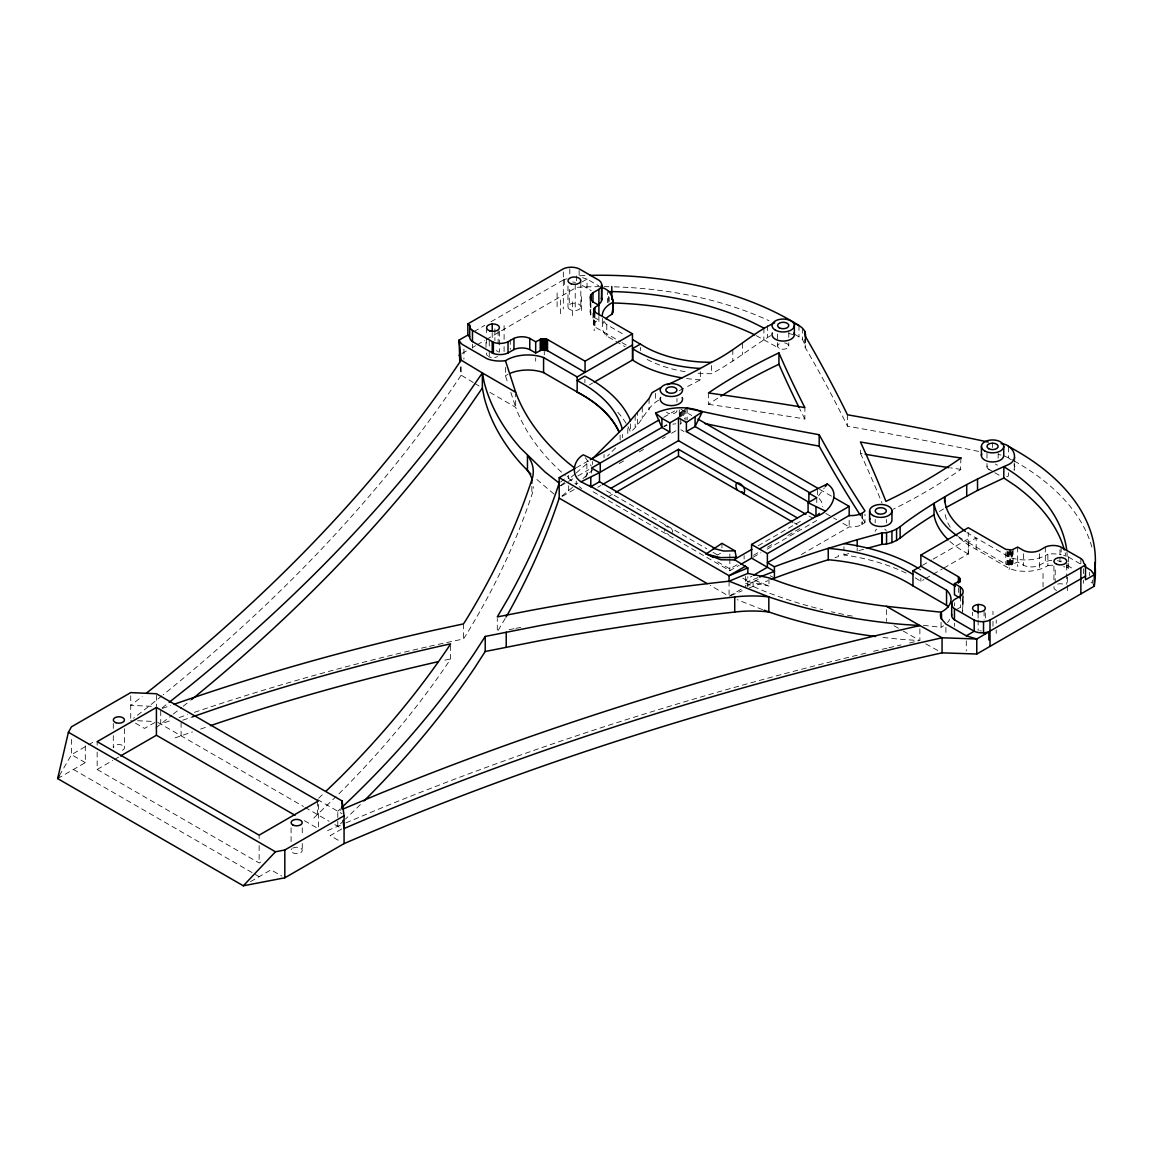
<?xml version="1.0" encoding="UTF-8"?>
<svg xmlns="http://www.w3.org/2000/svg" width="1153" height="1153" viewBox="0 0 1153 1153"><rect width="100%" height="100%" fill="white"/><g stroke="black" fill="none" stroke-linecap="round" stroke-linejoin="round"><path stroke-width="0.75" stroke-dasharray="5 3.75" d="M579.137 275.38L579.137 270.465M637.364 424.189L637.364 412.788M747.836 586.747L747.836 576.687M753.111 586.416L753.111 579.584L768.979 586.041L768.979 577.826M906.042 573.07A152.917 88.277 0 0 0 847.109 555.415L843.953 554.982L843.953 546.839M857.183 551.105L857.183 547.848M968.275 553.93L968.275 532.484M968.534 542.371L968.534 553.771L943.803 568.054M1008.371 472.773L1008.371 476.03L1005.373 477.371M959.008 537.615A94.373 54.479 0 0 0 976.173 549.361L1009.754 568.746A30.036 17.338 0 0 0 1033.218 570.764L1036.533 570.13A30.036 17.338 0 0 0 1047.875 565.59L1047.875 554.189A23.766 13.721 0 0 1 1061.135 554.622M1068.37 563.5L1068.37 568.386L1065.963 567.377A23.766 13.721 0 0 0 1063.614 566.627M1068.37 561.871L1068.37 556.971L1065.963 555.977A23.766 13.721 0 0 0 1063.614 555.227M1089.412 575.635L1089.412 572.378M1092.453 580.017L1092.453 583.274L1089.412 580.535M679.131 416.521L680.111 412.961L683.34 409.992L683.34 418.135M585.71 477.342L588.924 470.597M978.623 451.414A2523.888 1457.147 0 0 0 849.401 426.538L847.455 426.192L844.875 420.917A3000.466 1732.296 0 0 0 808.757 353.596L805.198 347.514L805.543 337.872M1014.928 457.136L1014.164 470.251L1014.164 463.737M590.884 309.739L590.495 310.517A12.568 7.264 0 0 0 592.959 316.715L598.897 320.13C596.231 320.635 591.172 324.44 594.934 326.976L620.458 341.72M603.668 321.932L603.307 322.552A30.036 17.338 0 0 0 606.795 336.099L625.113 346.678M949.668 619.42L948.948 620.703A30.036 17.338 0 0 1 947.478 622.534M59.38 775.609L71.472 754.653L94.863 741.134M505.187 618.469L497.289 631.974L497.289 618.599M450.607 645.536L450.607 658.925L448.488 662.226A1650.707 953.027 0 0 1 339.832 792.889L337.339 795.296M438.14 644.397L463.492 638.949L466.014 635.029A1652.451 954.035 0 0 0 531.821 494.896A70.347 40.614 0 0 0 533.291 486.638M818.529 495.92L824.366 487.95M680.111 424.362L681.509 422.747M617.835 412.313A152.672 88.147 0 0 1 629.668 430.04L630.489 432.044C642.495 422.704 646.646 405.784 660.208 399.399M615.616 447.926L607.545 455.997M318.66 798.28L324.887 792.27M313.818 818.01L336.099 796.507M576.255 472.932L589.37 461.589M583.029 478.553L594.343 468.507M575.001 473.969L568.674 479.216L568.674 475.569L560.545 482.026M561.9 496.006L575.001 485.384M567.997 477.818L576.255 484.332L577.898 482.977M560.545 485.672L565.964 481.363M162.126 707.899L167.747 703.445M155.785 727.975L171.956 715.163M173.354 714.038L181.785 707.365M183.183 706.256L190.202 700.693M698.113 373.212A94.373 54.479 0 0 0 711.444 373.716C732.876 362.763 751.482 346.981 772.02 334.846M960.953 457.972L960.391 469.775A562.116 324.541 0 0 1 895.809 507.954L892.984 509.338M708.461 392.971L708.461 404.372L712.107 401.893A562.116 324.541 0 0 1 719.414 397.122M939.291 511.485L944.624 508.343M490.947 321.788L566.382 278.204M474.013 331.56L484.793 325.333M472.471 347.5L475.555 345.727M477.083 344.833L484.793 340.394M486.335 339.501L576.572 287.328A268.318 154.92 0 0 1 602.27 286.665M589.5 384.857L592.57 383.084M576.341 467.729L588.823 460.523M663.681 417.3L674.606 410.987M560.747 485.86L566.988 482.257M568.544 481.349L576.341 476.852M577.898 475.944L588.823 469.646M663.681 426.423L666.809 424.621M57.65 778.592L85.308 762.623L85.308 742.1M154.934 722.427L144.557 728.422L130.736 720.438M562.26 496.381L574.554 489.29M619.219 463.506L623.831 460.84M639.238 451.947L645.406 448.387M662.341 438.601L665.425 436.828M671.579 433.269L676.206 430.602M97.155 752.073L97.155 769.469L112.749 760.461M114.306 759.568L118.99 756.872M597.787 487.272L600.9 485.485M608.049 496.813L614.174 493.282M717.613 554.953L720.51 553.281M758.155 545.729L801.839 520.507M736.983 564.797L729.849 568.919L717.613 561.842M753.471 555.27L759.712 551.667M767.509 547.171L773.749 543.567M787.802 535.468L801.839 527.353M593.132 491.754L729.849 570.692L739.159 565.316M753.14 557.245L760.894 552.777M767.105 549.188L816.771 520.507M742.777 578.157L745.66 579.815L751.871 576.226M97.155 769.469L259.137 862.992L262.25 861.19M741.134 589.269L729.071 596.245L710.363 585.436M746.784 586.012L758.213 579.411M801.335 554.521L849.17 526.892A15.364 8.864 0 0 0 860.96 525.091L862.141 524.5A15.364 8.864 0 0 0 864.966 522.338L864.966 514.195M250.518 881.656L270.984 869.838L281.736 876.035M922.4 565.359L931.566 560.07M933.108 559.176L968.275 538.869M958.33 536.606A105.557 60.936 0 0 0 963.346 539.791L968.275 542.53L976.173 537.961L1009.754 557.346A30.036 17.338 0 0 0 1033.218 559.364L1036.533 558.729A30.036 17.338 0 0 0 1047.875 554.189M915.165 577.855L921.031 581.4L923.928 579.527M925.455 578.647L931.581 575.116M933.108 574.237L942.275 568.933M955.923 609.865L960.377 607.3A12.568 7.264 0 0 0 962.452 605.152L962.841 604.374A12.568 7.264 0 0 0 961.198 598.839M1051.795 560.344A12.568 7.264 0 0 0 1045.31 561.915L1039.386 565.33A12.568 7.264 0 0 1 1023.59 565.33L1017.667 561.915L1011.858 564.797L1005.805 564.192L968.275 542.53M581.775 282.096L587.036 279.084L598.695 285.814M462.065 353.452L466.518 350.901M700.332 371.684L700.332 379.827L696.311 381.989A562.116 324.541 0 0 1 686.424 387.062M344.156 820.302A1678.653 969.154 0 0 1 337.786 826.283L337.786 811.236L341.029 809.867M327.625 830.564L344.271 823.559M345.886 822.882L378.27 809.262A2524.436 1457.464 0 0 1 868.382 652.512M730.699 595.553L742.128 590.768M563.327 279.992L564.494 279.516A12.568 7.264 0 0 1 567.045 278.795M745.66 579.815L747.836 581.616L758.025 577.667M749.162 587.958L767.855 580.708M182.722 720.207L192.493 716.835M175.054 737.906L192.493 731.881M200.636 729.071L208.779 726.26M664.416 426.379L667.097 425.471M834.959 557.677L838.317 556.625L838.317 551.739M843.953 554.982L848.911 553.526M858.841 550.63L867.171 548.28M873.513 651.286L880.373 649.701M882.103 649.312L887.248 648.116M888.963 647.727L900.983 644.945M909.573 642.97L918.148 640.996M444.899 660.15L450.607 658.925M509.107 629.668L514.18 628.673M515.867 628.356L520.94 627.362M672.819 424.16L675.788 423.785M151.274 706.285L130.736 705.377A2496.49 1441.336 0 0 0 142.15 696.484M137.582 720.74L154.704 721.49M700.332 379.827L696.614 379.611A105.557 60.936 0 0 1 686.338 378.501M923.438 625.358L941.064 627.261A30.036 17.338 0 0 0 943.514 625.834M708.461 404.372L714.413 405.193A2523.888 1457.147 0 0 1 795.656 417.487L804.866 419L804.866 407.6M960.953 469.372L953.992 468.363A2523.888 1457.147 0 0 1 950.591 467.859M860.455 450.146L860.455 453.417L863.597 453.951M747.836 581.616L768.979 586.041M788.969 333.563L793.019 334.529M998.354 454.455L1001.049 455.089M582.553 277.729L587.036 279.084L587.036 290.484M762.565 609.649L737.156 599.661M1057.402 560.718A12.568 7.264 0 0 1 1059.967 561.425L1061.12 561.915L1061.12 556.971M745.587 583.231L764.28 591.158A341.735 197.293 0 0 0 822.781 609.721M1003.744 455.738L1008.371 457.784A268.318 154.92 0 0 1 1012.882 460.22M756.152 335.609L779.241 348.307M666.621 533.464L668.783 534.588M968.448 554.031L963.346 551.206A105.557 60.936 0 0 1 949.524 541.045M925.787 643.864L942.059 652.843M988.625 469.199L993.281 471.851M994.823 472.744L999.478 475.396M894.007 625.733L901.617 630.1M903.13 630.979L918.35 639.713M1068.37 556.971L1080.404 563.918M1067.188 565.417L1073.27 568.933M621.957 342.585L626.468 345.179M680.846 409.185L691.757 415.484M819.552 489.276L832.019 496.467M680.846 429.723L683.96 431.525M825.793 513.402L832.019 517.005M833.576 517.899L836.689 519.7M842.929 523.303L849.17 526.892L849.17 515.492M809.002 516.025L813.658 518.72M794.172 522.929L797.242 524.701M770.19 575.736L774.412 578.172M606.521 490.861L706.904 548.828M713.03 552.359L717.613 555.011M317.421 799.476L342.095 813.715M157.846 722.398L303.484 806.48M305.026 807.374L329.066 821.253M334.874 824.611L342.095 828.776L330.248 835.622L341 841.82M304.378 820.677L316.83 827.868M85.308 762.623L71.472 754.653L71.472 737.257M73.446 769.469L259.137 876.669M582.179 285.353L591.287 290.642M603.855 321.067A30.036 17.338 0 0 0 606.795 324.699L625.113 335.292M489.924 392.395L515.665 407.326A341.735 197.293 0 0 0 565.229 475.454M918.019 568.17L920.872 569.899M473.263 382.508L461.142 375.186L460.278 366.841M474.777 383.43L479.331 386.169M1010.749 459.571L1008.371 457.784L1008.371 446.384M794.763 334.298A268.318 154.92 0 0 1 798.986 336.907L802.546 339.573L805.543 346.03M579.166 486.624L581.703 488.613M554.002 494.075L534.56 477.558M608.323 302.965L607.429 302.259L607.429 292.487M819.192 498.6L821.541 501.627L822.637 506.671M585.306 457.669L591.359 466.172M804.866 419L802.848 415.066A2523.888 1457.147 0 0 1 799.735 408.854M860.455 453.417L861.147 454.887A3000.466 1732.296 0 0 1 882.045 503.068M505.461 367.389L505.461 375.763L508.142 384.064M510.837 392.366L515.665 407.326L515.665 393.937M1014.164 463.578L1014.928 466.907M1066.972 552.042L1067.145 556.467M1066.972 563.442L1067.145 567.867L1067.145 564.61M966.286 640.837L966.3 650.869M1083.589 568.66L1083.589 575.044M1083.589 580.218L1083.589 583.259M1080.865 558.484L1080.865 564.869M1067.332 577.249L1067.332 583.937M1067.332 585.609L1067.332 592.296M1066.727 565.085L1066.727 572.075M1066.727 573.834L1066.727 584.326M1061.12 547.084L1061.12 555.328M1059.967 549.794L1059.967 554.593M1059.967 557.778L1059.967 561.425M1055.197 569.899L1055.197 581.934M1053.928 566.109L1053.928 580.103M1045.31 547.084L1045.31 561.915M1043.047 573.488L1043.047 586.877M1039.386 553.699L1039.386 569.899M1023.59 553.8L1023.59 565.33M1017.667 547.084L1017.667 566.469M1013.127 549.606L1013.127 564.437M1012.507 551.451L1012.507 564.639M1011.858 551.61L1011.858 564.797M1011.167 551.725L1011.167 564.898M1010.475 550.154L1010.475 564.97M1009.754 550.168L1009.754 568.746M1009.048 551.739L1009.048 569.539M1008.342 551.725L1008.342 564.898M1007.664 551.61L1007.664 564.797M1007.001 551.451L1007.001 564.639M1005.805 552.662L1005.805 564.192M998.167 453.23L998.167 461.776M996.221 619.968L996.221 623.326M996.221 630.014L996.221 633.357M992.964 611.292L992.964 614.635M992.964 621.323L992.964 626.353M992.574 442.608L992.574 447.494M986.982 453.23L986.982 461.776M986.982 463.492L986.982 466.907M985.325 613.007L985.325 618.253M984.085 610.946L984.085 619.709M978.133 613.108L978.133 618.354M978.133 620.098L978.133 630.59M976.173 549.361L976.173 537.961A94.373 54.479 0 0 1 966.877 532.441M972.57 612.157L972.57 615.659M963.173 596.346L963.173 602.745M962.841 593.19L962.841 610.931M962.452 598.767L962.452 613.367M960.377 596.13L960.377 607.3M958.402 587.684L958.402 592.469M954.453 602.745L954.453 605.93M954.453 623.124L954.453 626.41M945.907 627.376L945.907 635.75M941.064 622.231L941.064 627.261M920.872 578.042L920.872 581.299M919.878 628.889L919.878 640.592L904.327 639.584A369.681 213.435 0 0 1 880.604 637.148M886.354 519.484L886.354 522.914M886.398 609.649L886.398 621.366M875.185 519.484L875.185 522.914M862.141 513.085L862.141 524.5M862.012 513.157L862.012 524.557M847.455 414.792L847.455 426.192M817.563 489.65L817.563 495.732M816.771 497.707L816.771 504.726M805.198 336.099L805.198 347.514M804.78 339.429L804.78 342.686M802.546 328.173L802.546 339.573M798.986 325.492L798.986 336.907M788.782 332.338L788.782 340.899M788.782 342.6L788.782 346.03M777.598 334.053L777.598 340.899M777.598 342.6L777.598 346.03M767.379 325.492L767.379 336.907M763.935 328.101L763.834 339.573M745.66 576.399L745.66 586.661M744.117 555.544L744.117 558.974M742.46 343.335L742.46 354.706M732.818 349.575L732.818 360.947M729.849 553.959L729.849 557M729.849 558.715L729.849 570.692M729.071 581.184L729.071 594.559M721.951 543.322L721.951 547.877M711.444 365.559L711.444 373.716M687.188 408.292L687.188 419.692M685.848 408.767L685.848 420.168M684.594 409.315L684.594 419.087M682.417 410.612L682.417 417.127M681.509 411.347L681.509 416.233M680.731 412.14L680.731 417.026M680.731 418.654L680.731 423.54M680.111 412.961L680.111 416.219M679.636 413.826L679.636 417.083M679.29 409.819L679.29 415.902M676.97 398.592L676.97 402.022M671.723 533.637C674.937 526.604 666.737 528.91 664.748 524.485L664.748 531.317M655.581 393.303L655.581 401.446M649.053 398.563L649.053 409.978M642.25 407.023L642.25 418.424M640.376 347.37L640.376 350.613M635.159 415.383L635.159 426.797M630.489 423.9L630.489 432.044M627.78 428.57L627.78 435.085M622.375 434.378L622.375 437.636M620.141 435.142L620.141 440.028M609.159 297.128L609.159 302.028M608.323 296.451L608.323 301.337M606.795 324.699L606.795 336.099M604.042 454.556L604.042 457.813M602.327 318.387L602.327 326.53M598.897 316.484L598.897 324.699M594.934 312.146L594.934 326.976M594.17 311.454L594.17 330.853M593.896 311.079L593.896 325.91M593.579 311.108L593.709 325.506M592.959 313.068L592.959 321.283M592.368 461.517L592.368 464.558M591.575 468.046L591.575 473.321M590.884 302.893L590.884 314.293M590.495 302.086L590.495 315.086M590.177 300.616L590.177 312.146M586.877 463.823L586.877 475.223M584.888 379.38L584.888 382.637M581.4 296.696L581.4 311.757M580.824 282.427L580.824 306.914A6.428 3.704 0 0 1 571.182 310.114A6.428 3.704 0 0 1 571.182 303.7A6.428 3.704 0 0 1 580.824 306.914M576.572 275.913L576.572 280.799M576.255 481.075L576.255 484.332M575.217 284.517L575.217 310.748M572.508 301.827L572.508 316.888M569.813 268.851L569.813 275.236M569.265 289.345L569.265 303.023M568.674 485.73L568.674 490.616M567.968 285.93L567.968 306.914M564.494 279.516L564.494 287.731M563.327 272.007L563.313 308.99M560.372 299.953L560.372 315M557.115 292.934L557.115 307.995M544.288 351.564L544.288 354.85M535.684 357.906L535.684 361.192M531.836 486.523L531.836 494.896M510.289 339.429L510.289 349.46M504.092 325.622L504.092 339.602M504.092 346.606L504.092 351.852M499.436 331.156L499.436 352.141M498.154 330.407L498.154 344.084M494.896 328.864L494.896 340.567M492.216 332.525L492.216 339.515M489.261 341L489.261 349.373M489.261 351.045L489.261 356.061M486.58 327.668L486.58 336.402M486.58 338.16L486.58 346.894M486.004 342.355L486.004 347.37M472.471 344.156L472.471 348.148M463.924 349.114L463.924 359.145M463.492 623.888L463.492 638.949M461.142 366.827L461.142 375.186A2496.49 1441.336 0 0 1 163.25 694.74M318.387 804.419L318.387 827.032M317.421 801.148L317.421 814.522M302.259 827.84L302.259 836.53M302.259 843.492L302.259 850.438M291.075 827.84L291.075 843.492M259.137 835.161L259.137 838.635M259.137 845.596L259.137 862.992M181.093 722.441L181.093 735.816M160.728 710.68L160.728 724.055A1678.653 969.154 0 0 1 170.774 720.495M156.419 695.345L156.419 706.515M130.736 695.792L130.736 718.766M124.466 728.696L124.466 747.821A5.592 3.228 0 0 1 118.86 751.035M113.297 723.435L113.297 728.653M113.297 735.614L113.297 747.793A5.592 3.228 0 0 1 118.918 744.579A5.592 3.228 0 0 1 124.466 747.821M97.155 741.638L97.155 745.126M603.985 286.679A268.318 154.92 0 0 1 612.56 286.809M614.275 286.852A268.318 154.92 0 0 1 629.668 287.544M631.383 287.645A268.318 154.92 0 0 1 768.95 320.678M784.631 342.902A5.592 3.228 0 0 1 787.758 347.875A5.592 3.228 0 0 1 778.606 347.875A5.592 3.228 0 0 1 781.748 342.902M676.97 410.569A5.592 3.228 0 0 1 672.833 413.696A5.592 3.228 0 0 1 666.549 412.183M989.778 469.703A5.592 3.228 0 0 1 989.778 464.111M995.37 464.111A5.592 3.228 0 0 1 997.417 465.293M875.185 531.461A5.592 3.228 0 0 1 876.813 529.184M884.726 529.184A5.592 3.228 0 0 1 886.167 530.625M505.461 375.763A30.036 17.338 0 0 1 507.94 374.35M579.988 275.754A268.318 154.92 0 0 1 586.834 275.481M572.652 282.038A12.568 7.264 0 0 1 575.419 282.399M1014.352 461.056A268.318 154.92 0 0 1 1092.395 548.943M852.326 616.106A341.735 197.293 0 0 1 847.037 615.097M843.535 614.39A341.735 197.293 0 0 1 831.356 611.767M360.356 804.607A1678.653 969.154 0 0 1 345.424 819.106M161.852 695.864A2496.49 1441.336 0 0 1 133.604 718.218M179.191 717.555A1678.653 969.154 0 0 1 187.622 714.644M194.396 712.338A1678.653 969.154 0 0 1 385.678 656.677M387.422 656.244A1678.653 969.154 0 0 1 427.705 646.718M429.464 646.314A1678.653 969.154 0 0 1 434.753 645.118M292.718 848.161A5.592 3.228 0 0 1 301.509 848.824A5.592 3.228 0 0 1 298.108 853.566A5.592 3.228 0 0 1 291.075 850.438M291.262 849.602A5.592 3.228 0 0 1 291.824 848.824M340.351 808.844A1678.653 969.154 0 0 1 337.786 811.236M162.4 708.403A1678.653 969.154 0 0 1 170.774 705.449M864.966 522.338A2521.193 1455.59 0 0 1 861.392 516.832M683.57 388.489A562.116 324.541 0 0 1 679.247 390.608M685.055 371.641A94.373 54.479 0 0 1 646.199 358.943M950.245 527.238A94.373 54.479 0 0 1 944.811 512.191M1047.875 565.59A23.766 13.721 0 0 1 1053.222 565.244M1065.127 552.849A240.372 138.778 0 0 1 1065.905 556.38M979.834 630.763A6.428 3.704 0 0 1 981.448 631.022M1056.58 590.466A6.428 3.704 0 0 1 1054.318 586.142M1057.676 584.081A6.428 3.704 0 0 1 1065.3 585.104M497.563 356.522A6.428 3.704 0 0 1 494.68 357.473M491.351 357.473A6.428 3.704 0 0 1 488.468 356.522M487.445 355.744A6.428 3.704 0 0 1 486.811 352.933M496.222 350.685A6.428 3.704 0 0 1 498.572 352.04"/><path stroke-width="1.5" d="M574.785 468.622L559.191 477.63L559.191 498.154A1678.653 969.154 0 0 1 508.704 612.474L506.066 616.97M632.464 360.053L632.464 333.822L594.934 312.146C591.172 309.609 596.231 305.804 598.897 305.314L598.897 314.884M602.442 484.591L678.497 440.677L678.497 417.876L686.395 422.43L702.292 411.808C687.476 405.741 670.152 406.721 655.596 413.091L661.908 427.446L669.807 432.015L669.807 422.892L678.497 417.876M771.126 579.44L774.412 578.172L774.412 566.757L767.379 562.707L849.17 515.492A15.364 8.864 0 0 0 860.96 513.69L862.141 513.085A15.364 8.864 0 0 0 864.966 510.938A2521.193 1455.59 0 0 1 819.192 434.724A2521.193 1455.59 0 0 1 687.188 408.292L685.848 408.767M774.412 578.172L782.368 575.217A838.447 484.073 0 0 1 824.092 561.05L828.243 559.753L828.243 548.352A141.733 81.834 0 0 1 912.974 574.453L912.974 585.854L946.541 605.253A30.036 17.338 0 0 1 948.198 607.011M857.183 546.219L857.183 539.705L881.814 532.945C890.52 533.032 898.273 528.795 904.629 523.131A562.116 324.541 0 0 1 930.269 505.663C955.145 489.924 981.376 476.376 1008.371 464.63C1020.881 458.937 1012.089 443.833 1001.049 443.689M912.974 574.453L912.974 570.807L920.872 566.238L955.39 586.185M585.061 361.192L585.061 372.361L547.531 350.699L541.492 350.094L535.684 352.977L529.76 349.561A12.568 7.264 0 0 0 513.95 349.561L508.026 352.977A12.568 7.264 0 0 1 493.383 353.467L472.471 341.576A12.568 7.264 0 0 1 469.675 337.007L467.844 335.091L467.844 323.921L469.675 325.838A12.568 7.264 0 0 0 472.471 330.407L493.383 342.282A12.568 7.264 0 0 0 508.026 341.807L513.95 338.377A12.568 7.264 0 0 1 529.76 338.377L535.684 341.807L541.492 338.924L547.531 339.53L585.061 361.192L632.464 333.822M601.607 285.598A12.568 7.264 0 0 1 598.897 289.345L598.897 304.176A12.568 7.264 0 0 0 601.607 300.429L601.679 284.777A12.568 7.264 0 0 0 598.897 280.222L579.137 268.822A12.568 7.264 0 0 0 563.327 268.822L467.844 323.921M601.607 300.429L601.679 284.777M601.607 287.486C614.318 290.743 613.828 303.902 612.272 314.092A30.036 17.338 0 0 0 605.858 318.819M612.272 314.092L612.719 309.465M960.377 598.176L954.453 594.761L954.453 583.577L960.377 587.007A12.568 7.264 0 0 1 962.841 593.19L962.452 593.982A12.568 7.264 0 0 1 960.377 596.13L954.453 599.546A12.568 7.264 0 0 0 951.729 603.293L951.657 604.1A12.568 7.264 0 0 0 954.453 608.669L974.199 620.069A12.568 7.264 0 0 0 990.009 620.069L1085.492 564.97L1085.492 579.8L1094.255 574.799L1091.142 570.519L1084.901 566.527M1085.492 576.154L988.856 631.729A12.568 7.264 0 0 1 974.199 631.253L954.453 619.838A12.568 7.264 0 0 1 951.657 615.284L951.729 614.463M920.872 566.238L920.872 555.069L958.402 576.731C962.164 579.282 957.105 583.087 954.453 583.577M794.359 323.445C799.649 325.247 806.581 329.643 805.198 336.099L808.757 342.196A3000.466 1732.296 0 0 1 844.875 409.517L847.455 414.792L849.401 415.123A2523.888 1457.147 0 0 1 982.14 440.749L988.207 442.06M57.65 778.592L68.416 732.241L71.472 726.822L130.736 692.607L156.419 693.746L342.095 800.946L344.07 815.776L344.07 843.607L284.82 877.808L243.326 885.792L57.65 778.592L59.38 775.609M702.292 411.808L695.086 426.538L686.395 431.553L686.395 422.43M590.495 300.486L590.884 294.909A12.568 7.264 0 0 1 592.959 292.761L598.897 289.345M734.908 559.926L736.32 557.331L734.908 550.803L721.951 543.322L706.054 553.959L720.841 559.767L734.908 559.926L747.836 567.939L747.836 573.416L729.071 581.184A1678.653 969.154 0 0 0 531.072 610.326L497.289 616.927L508.704 597.413A1678.653 969.154 0 0 0 559.191 483.107L544.922 471.88L520.363 447.955A369.681 213.435 0 0 1 484.101 381.917L482.358 372.938L461.142 360.14L459.096 340.092L467.844 335.091M990.009 631.253L976.764 638.978L942.059 637.796L919.878 625.546L904.327 624.537A369.681 213.435 0 0 1 768.82 596.894A85.812 49.536 0 0 0 734.72 596.98A1653.042 954.367 0 0 0 539.618 625.69L485.211 636.442L474.517 653.03A1678.653 969.154 0 0 1 341.619 807.648M485.211 636.442L485.211 651.488L474.517 668.077A1678.653 969.154 0 0 1 364.017 800.96M574.886 468.19L567.997 462.771A341.735 197.293 0 0 1 515.665 392.265L482.358 372.938L463.837 399.716A2524.436 1457.464 0 0 1 190.202 685.631L169.145 702.336M482.358 372.938L482.358 387.999L463.837 414.763A2524.436 1457.464 0 0 1 191.6 699.554M825.332 486.624L827.277 483.957C842.281 493.758 829.353 512.912 815.978 516.4L759.481 549.03M243.326 885.792L275.466 851.793L284.82 849.992L344.07 815.776M819.423 513.416L815.978 516.4L808.08 511.846L751.583 544.461L751.583 558.153L774.412 571.326L759.668 577.033M326.14 791.059L339.832 777.843A1650.707 953.027 0 0 0 448.488 647.164L450.607 643.864L444.899 645.089A1650.707 953.027 0 0 0 218.566 707.827L192.493 716.835M591.849 459.341L627.78 423.684L649.053 398.563L652.036 392.712L660.208 387.999M867.171 548.28L881.814 544.346C890.52 544.432 898.273 540.195 904.629 534.531A562.116 324.541 0 0 1 930.269 517.077L934.016 514.742L934.016 503.342L934.391 505.49A105.557 60.936 0 0 0 957.134 535.77M945.921 507.565L977.528 490.429L1003.874 478.034L1014.654 485.226A240.372 138.778 0 0 1 1064.349 549.851M344.07 843.607A2496.49 1441.336 0 0 1 942.059 652.843L976.764 654.025L1094.255 586.2A268.318 154.92 0 0 0 1094.874 562.448M459.773 361.826L459.096 340.092A23.766 13.721 0 0 0 462.194 344.372L487.373 358.914A23.766 13.721 0 0 0 505.461 360.702A30.036 17.338 0 0 1 516.803 356.162L520.118 355.528A30.036 17.338 0 0 1 543.582 357.545L577.163 376.93L632.464 344.992M711.444 362.301L700.332 368.427L696.614 368.211A105.557 60.936 0 0 1 637.191 351.492L632.464 348.653L640.376 344.127L644.988 346.866A94.373 54.479 0 0 0 711.444 362.301C734.057 351.708 752.318 333.015 774.715 322.797M594.098 382.205L632.738 359.895L632.738 348.537M156.419 707.438L97.155 741.638L259.137 835.161L318.387 800.946L156.419 707.438L156.419 735.254L295.038 815.286M590.379 459.615L659.012 419.995M669.807 432.015L600.266 472.154L600.266 463.03L583.288 454.83C573.3 460.191 570.49 475.454 581.069 481.795L599.488 472.615L599.488 481.738L714.197 547.963M120.546 755.964L156.419 735.254M581.069 481.795L590.797 486.753L599.488 481.738M611.104 488.209L678.497 449.31L797.242 517.856M615.702 492.403L678.497 456.141L792.644 522.05M686.395 431.553L808.873 502.261L808.873 493.138L827.277 483.957M808.08 511.846L808.08 502.722L816.771 497.707L808.873 493.138M734.13 559.594L751.915 549.332M740.716 564.422L751.583 558.153M745.66 566.123L729.071 575.707L559.191 477.63M751.583 544.461L767.379 553.584L849.17 506.369L849.17 515.492M753.413 575.333L767.379 567.276L767.379 553.584M920.872 555.069L968.275 527.699L1005.805 549.361L1011.858 549.967L1017.667 547.084L1023.59 550.5A12.568 7.264 0 0 0 1039.386 550.5L1045.31 547.084A12.568 7.264 0 0 1 1059.967 546.608L1080.865 558.484A12.568 7.264 0 0 1 1083.661 563.053L1085.492 564.97M912.974 570.807L946.541 590.192A30.036 17.338 0 0 1 950.029 603.74L948.948 605.656A30.036 17.338 0 0 1 941.064 612.2A23.766 13.721 0 0 0 941.064 618.368L945.907 624.032L966.272 635.822L974.199 631.253L974.199 620.069M700.332 368.427L696.311 370.589A562.116 324.541 0 0 1 667.544 384.713M778.924 352.876L778.232 353.193A562.116 324.541 0 0 0 712.107 390.492L708.461 392.971L714.413 393.793A2523.888 1457.147 0 0 1 795.656 406.072L804.866 407.6L802.848 403.665A2523.888 1457.147 0 0 1 780.667 356.897L778.924 352.876L778.924 364.276L780.667 368.297A2523.888 1457.147 0 0 0 798.957 407.297M778.924 364.276L778.232 364.593A562.116 324.541 0 0 0 720.884 396.185M342.643 809.19L378.27 794.215A2524.436 1457.464 0 0 1 873.513 636.225L919.878 625.546L886.398 606.305A341.735 197.293 0 0 1 783.074 583.014L768.979 577.826L747.836 573.416M747.836 567.939L729.071 575.707L729.071 581.184L768.82 596.894L768.82 611.955A369.681 213.435 0 0 0 875.559 636.514M774.412 566.757L782.368 563.817A838.447 484.073 0 0 1 824.092 549.635L857.183 539.705M210.408 725.698L218.566 722.888A1650.707 953.027 0 0 1 437.967 661.721M485.211 651.488L539.618 640.737A1653.042 954.367 0 0 1 734.72 612.041A85.812 49.536 0 0 1 768.82 611.955L764.122 610.225M734.908 550.803L723.68 551.048L713.26 548.338M736.32 557.331L720.539 557.634L706.054 553.959M608.323 291.565L615.99 291.666A240.372 138.778 0 0 1 751.468 321.874L763.935 328.101M612.92 303.037L615.99 303.066A240.372 138.778 0 0 1 751.468 333.275L754.581 334.831M737.07 489.766C731.463 476.016 748.816 486.134 743.613 493.743L741.84 491.668M886.398 606.305L941.064 612.2M843.953 543.582L847.109 544.014A152.917 88.277 0 0 1 915.165 566.454L918.019 568.17M865.154 454.224L872.994 455.565A2523.888 1457.147 0 0 0 948.905 467.614M966.272 635.822L976.764 638.978L976.764 654.025M808.08 502.722L825.058 510.923M985.426 633.905L983.523 632.81L983.523 621.64M598.897 305.314L592.959 301.884A12.568 7.264 0 0 1 590.495 295.701M697.983 419.087L817.996 488.368M833.576 497.375L849.17 506.369M809.81 492.778L695.086 426.538L695.086 417.415M655.596 413.091L661.908 418.323L669.807 422.892M678.497 440.677L805.889 514.238M510.678 373.111A30.036 17.338 0 0 1 516.803 371.208L520.118 370.589A30.036 17.338 0 0 1 543.582 372.592L577.163 391.991A141.733 81.834 0 0 1 619.089 431.669M599.488 472.615L591.575 468.046L661.908 427.446L661.908 418.323M589.169 485.399L713.26 557.461M559.191 498.154L707.25 583.634M68.416 732.241L275.466 851.793M632.738 339.703L640.376 344.127M632.305 359.952L637.191 362.907A105.557 60.936 0 0 0 681.999 377.853M530.841 474.027L520.363 463.016A369.681 213.435 0 0 1 484.101 396.978L482.358 387.999M1093.491 584.715L1094.255 586.2L1094.255 574.799A268.318 154.92 0 0 0 1008.371 446.384M630.489 420.643L629.668 418.64A152.672 88.147 0 0 0 590.84 379.409L584.888 376.109L577.163 380.576A141.733 81.834 0 0 1 622.375 429.492M505.461 360.702L515.665 392.265M934.016 514.742L934.391 516.89A105.557 60.936 0 0 0 948.227 539.82M342.974 820.316L344.07 828.546A2496.49 1441.336 0 0 1 942.059 637.796L942.059 652.843M1080.865 567.607L1080.865 593.838M1003.744 446.384L1003.744 455.507A11.17 6.457 0 0 1 991.119 461.906A11.17 6.457 0 0 1 981.779 453.835M1003.744 478.091L1003.874 466.619L1014.654 473.811A240.372 138.778 0 0 1 1066.756 550.269M990.009 620.069L990.009 646.3M988.856 631.729L988.856 639.944M981.405 446.384L981.405 455.507M978.133 604.359L978.133 613.108M977.528 479.014L977.528 490.429M966.718 484.591L966.718 495.992M960.377 587.007L960.377 596.577M959.8 579.022L959.8 582.207M959.642 578.201L959.757 581.804M959.44 577.812L959.44 580.997M959.166 577.422L959.166 582.222M958.402 576.731L958.402 583.13M954.453 608.669L954.453 619.838M951.729 603.293L951.657 615.284M946.541 590.192L946.541 605.253M944.624 501.814L944.624 496.929A94.373 54.479 0 0 0 965.45 531.447M941.54 613.828L941.54 619.305M900.118 526.503L900.118 537.918M896.573 529.184L896.573 540.584M891.946 510.938L891.946 520.061A11.17 6.457 0 0 1 879.307 526.445A11.17 6.457 0 0 1 869.982 518.389M891.946 531.23L891.946 542.631M886.556 532.513L886.556 543.928M882.189 532.845L882.189 544.259M881.814 532.945L881.814 544.346M869.593 510.938L869.593 520.061M819.192 434.724L819.192 446.125A2521.193 1455.59 0 0 0 860.498 515.463M815.978 507.277L815.978 516.4M805.543 334.615L805.543 337.872M804.78 331.286L804.78 334.543M794.359 325.492L794.359 334.615M734.72 596.98L734.72 612.027M678.497 449.31L678.497 456.141M612.877 299.607L612.719 312.564M612.272 296.523L612.272 299.78M611.796 286.463L611.796 298.843M594.934 307.592L594.934 312.535M594.17 308.283L594.17 311.584M593.896 308.658L593.896 311.959M593.709 309.062L593.709 312.348M592.959 292.761L592.959 302.345M590.884 294.909L590.884 299.694M590.797 477.63L590.797 486.753M577.163 376.93L577.163 391.991M547.531 339.53L547.531 350.699M546.335 339.083L546.335 350.253M545.672 338.924L545.672 350.094M544.994 338.809L544.994 349.993M544.288 338.737L544.288 349.921M543.582 338.723L543.582 349.892M543.582 357.545L543.582 372.592M542.876 338.737L542.876 349.921M542.169 338.809L542.169 349.993M541.492 338.924L541.492 350.094M540.829 339.083L540.829 350.253M540.209 339.285L540.209 350.454M535.684 341.807L535.684 352.977M531.807 478.38A70.347 40.614 0 0 0 527.454 470.467L527.454 455.421A70.347 40.614 0 0 1 531.836 479.835L531.836 483.179M529.76 338.377L529.76 349.561M513.95 338.377L513.95 349.561M508.026 341.807L508.026 352.977M506.225 632.204L506.225 647.251M493.383 342.282L493.383 353.467M492.216 323.777L492.216 330.767M492.216 341.807L492.216 352.977M472.471 330.407L472.471 341.576M469.761 325.016L469.675 337.007M342.095 800.946L342.095 808.93M284.82 849.992L284.82 877.808M174.132 704.267A1678.653 969.154 0 0 1 434.753 630.071L463.492 623.888L466.014 619.968A1652.451 954.035 0 0 0 531.821 479.835M590.264 275.394A268.318 154.92 0 0 1 798.986 325.492M793.985 332.943A11.17 6.457 0 0 1 783.19 341.072A11.17 6.457 0 0 1 772.395 332.943M682.172 397.497A11.17 6.457 0 0 1 671.377 405.625A11.17 6.457 0 0 1 660.597 397.497M459.845 356.637A23.766 13.721 0 0 1 459.096 355.153M601.362 297.978A12.568 7.264 0 0 1 601.679 299.607M828.243 559.753A141.733 81.834 0 0 1 912.974 585.854M602.327 315.129A30.036 17.338 0 0 1 603.307 311.151L604.388 309.235A30.036 17.338 0 0 1 612.272 302.691M461.142 360.14A2496.49 1441.336 0 0 1 146.417 693.14M576.99 392.078A141.502 81.69 0 0 1 618.858 431.698M819.192 446.125A2521.193 1455.59 0 0 1 704.67 423.468M960.953 457.972L960.391 458.375A562.116 324.541 0 0 1 895.809 496.539L885.922 501.382L883.313 494.781A3000.466 1732.296 0 0 0 861.147 443.487L860.455 442.003L872.994 444.164A2523.888 1457.147 0 0 0 953.992 456.963L960.953 457.972M984.676 450.938A11.17 6.457 0 0 0 1003.369 448.056A11.17 6.457 0 0 0 989.678 440.158A11.17 6.457 0 0 0 984.676 450.938M988.625 448.661A5.592 3.228 0 0 0 997.965 447.22A5.592 3.228 0 0 0 991.133 443.271A5.592 3.228 0 0 0 988.625 448.661M775.292 330.061A11.17 6.457 0 0 0 793.985 327.164A11.17 6.457 0 0 0 780.293 319.266A11.17 6.457 0 0 0 775.292 330.061M779.241 327.783A5.592 3.228 0 0 0 788.58 326.328A5.592 3.228 0 0 0 781.748 322.379A5.592 3.228 0 0 0 779.241 327.783M665.8 395.638A11.17 6.457 0 0 0 682.562 390.045A11.17 6.457 0 0 0 665.8 384.453A11.17 6.457 0 0 0 665.8 395.638M872.864 515.492A11.17 6.457 0 0 0 891.557 512.595A11.17 6.457 0 0 0 877.88 504.697A11.17 6.457 0 0 0 872.864 515.492M877.981 513.719A5.592 3.228 0 0 0 886.354 510.938A5.592 3.228 0 0 0 877.981 508.142A5.592 3.228 0 0 0 877.981 513.719M667.428 392.323A5.592 3.228 0 0 0 676.782 390.881A5.592 3.228 0 0 0 669.936 386.932A5.592 3.228 0 0 0 667.428 392.323M489.794 330.882A6.428 3.704 0 0 0 499.436 327.668A6.428 3.704 0 0 0 489.794 324.454A6.428 3.704 0 0 0 489.794 330.882M571.182 283.883A6.428 3.704 0 0 0 580.824 280.683A6.428 3.704 0 0 0 571.182 277.469A6.428 3.704 0 0 0 571.182 283.883M974.991 611.133A6.428 3.704 0 0 0 985.311 608.726A6.428 3.704 0 0 0 976.533 604.777A6.428 3.704 0 0 0 974.991 611.133M1056.58 564.235A6.428 3.704 0 0 0 1066.727 561.597A6.428 3.704 0 0 0 1057.676 557.85A6.428 3.704 0 0 0 1056.58 564.235M292.718 824.899A5.592 3.228 0 0 0 302.057 823.444A5.592 3.228 0 0 0 295.226 819.495A5.592 3.228 0 0 0 292.718 824.899M116.064 722.758A5.592 3.228 0 0 0 124.466 719.991A5.592 3.228 0 0 0 116.122 717.18A5.592 3.228 0 0 0 116.064 722.758"/></g></svg>
